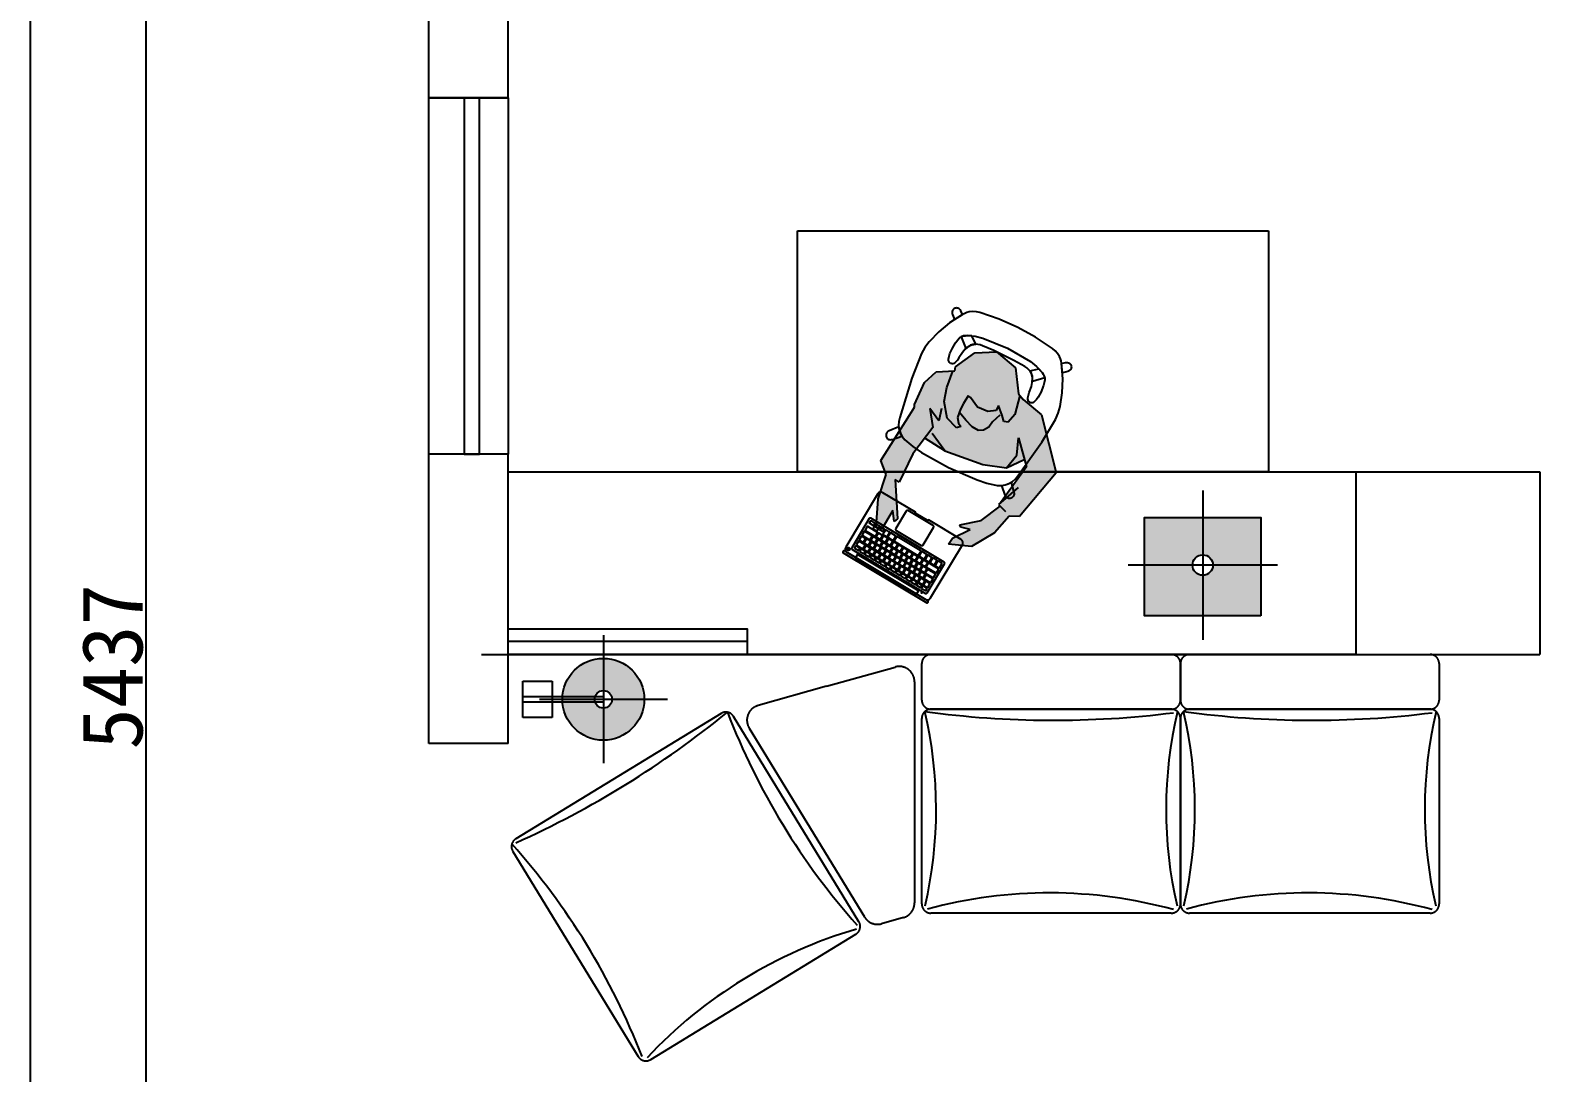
# Model space of a CAD drawing. Header units: inches. Extents: x 1174834 to 1369688, y -175882 to -108740.
# Drawn here: x 1244930 to 1249890, y -140267 to -136841 of the extents above; entities that cross this region are included whole.
import ezdxf

# ---------------------------------------------------------------- set-up
doc = ezdxf.new("R2010")
doc.units = ezdxf.units.IN
doc.header["$LTSCALE"] = 500
doc.header["$MEASUREMENT"] = 0
doc.linetypes.add('ACAD_ISO03W100', pattern=[30, 12, -18])
doc.linetypes.add('DASH', pattern=[0.35, 0.25, -0.1])
for name, color, linetype in [('A-01-原始墙体', 7, 'Continuous'), ('FF-FURN', 51, 'Continuous'), ('特细线', 251, 'Continuous')]:
    doc.layers.add(name, color=color, linetype=linetype)
doc.dimstyles.new('标注-大', dxfattribs={"dimtxt": 120, "dimasz": 60, "dimexe": 30, "dimexo": 30, "dimgap": 20, "dimtad": 1, "dimtxsty": 'Standard', "dimblk": 'ARCHTICK', "dimcen": 2.5, "dimdle": 20, "dimclrd": 8, "dimadec": 0, "dimazin": 0, "dimtfac": 1, "dimtmove": 2, "dimatfit": 3, "dimldrblk": 'OPEN90', "dimfxl": 1, "dimarcsym": 0})

# ---------------------------------------------------------------- blocks, each defined once
blk = doc.blocks.new('A$C4f05676a')
at = {"linetype": 'DASH', "ltscale": 150}
h = blk.add_hatch(color=3, dxfattribs=at)
h.dxf.hatch_style = 1
h.set_gradient(color1=(255, 127, 127), color2=(255, 255, 0), tint=1, name='SPHERICAL')
edge = h.paths.add_edge_path()
edge.add_arc((264, 210.3), 134.6, -90, 270)
edge = h.paths.add_edge_path(flags=17)
edge.add_arc((264, 210.3), 28.8, -90, 270)
at = {"color": 3, "linetype": 'DASH', "ltscale": 150}
for p, q in [((264, 420.7), (264, 210.3)), ((53.7, 210.3), (264, 210.3)), ((264, 210.3), (264, 0)), ((264, 210.3), (474.3, 210.3))]:
    blk.add_line(p, q, dxfattribs=at)
for points in [[(96.3, 270.4), (96.3, 150.2), (0, 150.2), (0, 270.4)], [(264, 219.5), (264, 201.2), (0, 201.2), (0, 219.5)]]:
    blk.add_lwpolyline(points, close=True, dxfattribs=at)
at = {"layer": 'FF-FURN', "color": 131}
for radius in [134.6, 28.8]:
    blk.add_circle((264, 210.3), radius, dxfattribs=at)
blk = doc.blocks.new('_ArchTick')
at = {"color": 0, "linetype": 'ByBlock', "const_width": 0.15}
blk.add_lwpolyline([(-0.5, -0.5), (0.5, 0.5)], dxfattribs=at)
blk = doc.blocks.new('*D452')
at = {"color": 8, "lineweight": -2, "ltscale": 5, "transparency": 16777216}
blk.add_line((1245310.8, -141671.6), (1245310.8, -136194.8), dxfattribs=at)
at = {"color": 0, "lineweight": -2, "ltscale": 5, "transparency": 16777216}
for p, q in [((1245307.8, -136214.8), (1245330.8, -136214.8)), ((1245307.8, -141651.6), (1245330.8, -141651.6))]:
    blk.add_line(p, q, dxfattribs=at)
at = {"layer": 'Defpoints', "color": 0, "ltscale": 5, "transparency": 16777216}
for p in [(1244930, -136214.8), (1245310.8, -136214.8), (1244930, -141651.6)]:
    blk.add_point(p, dxfattribs=at)
at = {"color": 8, "lineweight": -2, "ltscale": 5, "transparency": 16777216, "xscale": 30, "yscale": 30, "zscale": 30}
for p, rotation in [((1245310.8, -136214.8), 90), ((1245310.8, -141651.6), 270)]:
    blk.add_blockref('_ArchTick', p, dxfattribs=dict(at, rotation=rotation))
at = {"color": 0, "ltscale": 5, "transparency": 16777216, "insert": (1245200.8, -138933.2), "char_height": 200, "attachment_point": 5, "rotation": 90}
blk.add_mtext('5437', dxfattribs=at)

msp = doc.modelspace()

# ---------------------------------------------------------------- hatches: boundary and pattern name
at = {"layer": 'FF-FURN'}
h = msp.add_hatch(color=255, dxfattribs=at)
h.dxf.hatch_style = 1
h.paths.add_polyline_path([(1248019.1, -138048.4), (1248042.3, -138079.4), (1248076, -138093.7), (1248103.3, -138090.8), (1248111.7, -138074.7), (1248124, -138106.8), (1248129.1, -138126.6), (1248143.3, -138128.9), (1248164.8, -138104.2), (1248181.7, -138041), (1248177.5, -138036), (1248167.2, -137950.9), (1248105, -137898.4), (1248033.9, -137900.9), (1247969.8, -137947.1), (1247967.5, -137960.9), (1247961.2, -137961.1), (1247942.3, -138015), (1247933.3, -138061.7), (1247942.4, -138116.3), (1247973.8, -138148.1), (1247988.1, -138143.6), (1247980.2, -138132.6), (1247976.5, -138113.5), (1247987.2, -138086.5), (1247997, -138067.7), (1248011.8, -138042.9)])
h = msp.add_hatch(color=254, dxfattribs=at)
h.dxf.hatch_style = 1
h.paths.add_polyline_path([(1248173, -138262.5), (1248196.2, -138251.4), (1248203, -138276.1), (1248118, -138394.2), (1248111.4, -138400.1), (1248116.7, -138405.2), (1248055, -138451.9), (1247984.6, -138466.2), (1247987.7, -138474.4), (1248018.6, -138481.8), (1247960.7, -138510), (1247946.7, -138530.1), (1248023.3, -138537.7), (1248098.3, -138492.9), (1248146.2, -138438.3), (1248180.6, -138438.8), (1248301, -138295.1), (1248252.3, -138105.3), (1248193, -138054.1), (1248181.7, -138041), (1248164.8, -138104.2), (1248143.3, -138128.9), (1248129.1, -138126.6), (1248124, -138106.8), (1248111.7, -138074.7), (1248103.3, -138090.8), (1248076, -138093.7), (1248042.3, -138079.4), (1248019.1, -138048.4), (1248011.8, -138042.9), (1247997, -138067.7), (1247987.2, -138086.5), (1247976.5, -138113.5), (1247980.2, -138132.6), (1247988.1, -138143.6), (1247973.8, -138148.1), (1247942.4, -138116.3), (1247933.3, -138061.7), (1247942.3, -138015), (1247961.2, -137961.1), (1247906.2, -137963.6), (1247868, -137998.4), (1247835.1, -138070.8), (1247835.1, -138079.7), (1247818.6, -138105.6), (1247724.8, -138255.3), (1247742.2, -138300.6), (1247716.6, -138381.5), (1247709.6, -138474.1), (1247726.7, -138481.7), (1247764.4, -138419.9), (1247768.9, -138456), (1247779.6, -138447.1), (1247772.3, -138317.4), (1247785.3, -138326.6), (1247830, -138233.7), (1247869.7, -138181.5), (1247934.9, -138222.9), (1248060.5, -138268.7), (1248137.7, -138279.3)])
h = msp.add_hatch(color=11, dxfattribs=at)
h.dxf.hatch_style = 1
h.set_gradient(color1=(255, 127, 127), color2=(255, 255, 0), tint=1, name='INVCURVED')
edge = h.paths.add_edge_path(flags=16)
edge.add_arc((1248782.4, -138598.7), 33.6, 180, 540)
h.paths.add_polyline_path([(1248973.1, -138765.4), (1248591.7, -138765.4), (1248591.7, -138442.9), (1248973.1, -138442.9)])

# ---------------------------------------------------------------- linework, layer by layer
at = {"color": 3, "linetype": 'DASH', "ltscale": 150}
for p, q in [((1246500, -138292.5), (1249285.3, -138292.5)), ((1249285.3, -138292.5), (1249285.3, -138892.5)), ((1248782.4, -138353.4), (1248782.4, -138598.7)), ((1248782.4, -138598.7), (1248537, -138598.7)), ((1249027.8, -138598.7), (1248782.4, -138598.7)), ((1248782.4, -138598.7), (1248782.4, -138844.1)), ((1249285.3, -138892.5), (1247285.3, -138892.5)), ((1247546.8, -138997.1), (1247772, -138933.8)), ((1247546.8, -138997.1), (1247321.5, -139060.5)), ((1247835.6, -138981.9), (1247835.6, -139709.1)), ((1247292.4, -139134.7), (1247671.4, -139755.2)), ((1247799.1, -139757.2), (1247727.6, -139777.3))]:
    msp.add_line(p, q, dxfattribs=at)
at = {"color": 7, "ltscale": 5, "true_color": 0xffffff}
for p, q in [((1249285.3, -138292.5), (1249890, -138292.5)), ((1249890, -138292.5), (1249890, -138892.5))]:
    msp.add_line(p, q, dxfattribs=at)
at = {"color": 3}
for points in [[(1246406.5, -137063), (1246356.2, -137063), (1246356.2, -138234.8), (1246406.5, -138234.8)], [(1247285.3, -138892.5), (1246500, -138892.5), (1246500, -138807.8), (1247285.3, -138807.8)]]:
    msp.add_lwpolyline(points, close=True, dxfattribs=at)
at = {"color": 147, "linetype": 'ACAD_ISO03W100', "ltscale": 3}
msp.add_lwpolyline([(1247451.4, -137499.8), (1248998.4, -137499.8), (1248998.4, -138292.5), (1247451.4, -138292.5)], close=True, dxfattribs=at)
at = {"color": 3, "linetype": 'DASH', "ltscale": 150}
for points in [[(1247827.1, -137984.3), (1247787.2, -138113.9), (1247787.2, -138113.9), (1247784.1, -138126.6), (1247783.4, -138139.7), (1247785.1, -138152.7), (1247789.2, -138165.1), (1247795.4, -138176.6), (1247803.6, -138186.8), (1247803.6, -138186.8), (1247829.9, -138209.2), (1247858.7, -138228.4), (1247858.7, -138228.4), (1247947.3, -138278.5), (1247947.3, -138278.5), (1248040.9, -138318.4), (1248040.9, -138318.4), (1248073.6, -138329.5), (1248107.5, -138336.8), (1248107.5, -138336.8), (1248120.5, -138337.1), (1248133.5, -138335.1), (1248145.8, -138330.7), (1248157.1, -138324.2), (1248167.1, -138315.7), (1248175.3, -138305.5), (1248175.3, -138305.5), (1248254, -138195), (1248254, -138195), (1248298.9, -138120.7), (1248298.9, -138120.7), (1248308, -138099.9), (1248314.3, -138078.1), (1248314.3, -138078.1), (1248320.9, -138032.6), (1248322.5, -137986.7), (1248322.5, -137986.7), (1248318.5, -137935.8), (1248318.5, -137935.8), (1248317.5, -137928), (1248315.5, -137920.5), (1248312.4, -137913.3), (1248312.4, -137913.3), (1248305.7, -137903.5), (1248297.8, -137894.6), (1248288.8, -137886.9), (1248288.8, -137886.9), (1248233.5, -137849.5), (1248174.7, -137817.8), (1248174.7, -137817.8), (1248113.8, -137790.4), (1248050.5, -137769.2), (1248050.5, -137769.2), (1248038.9, -137766.8), (1248027, -137765.9), (1248015.2, -137766.5), (1248015.2, -137766.5), (1248007.6, -137768.5), (1248000.4, -137771.5), (1247993.6, -137775.4), (1247993.6, -137775.4), (1247950.8, -137803.2), (1247950.8, -137803.2), (1247915.3, -137832.4), (1247883.2, -137865.3), (1247883.2, -137865.3), (1247869.7, -137883.5), (1247858.8, -137903.4), (1247858.8, -137903.4), (1247827.1, -137984.3)], [(1247966.7, -137792), (1247993.1, -137775.8), (1247987.4, -137763.2), (1247987.4, -137763.2), (1247985.7, -137760.4), (1247983.6, -137758), (1247981, -137756.1), (1247978.2, -137754.7), (1247978.2, -137754.7), (1247975.8, -137754), (1247973.4, -137753.8), (1247970.9, -137754), (1247968.6, -137754.5), (1247968.6, -137754.5), (1247966.4, -137755.5), (1247964.4, -137756.9), (1247962.6, -137758.5), (1247961.2, -137760.4), (1247960.1, -137762.6), (1247959.4, -137764.9), (1247959.4, -137764.9), (1247958.9, -137767.5), (1247958.9, -137770.1), (1247959.3, -137772.7), (1247960.1, -137775.3), (1247966.7, -137792)], [(1248162, -137926.2), (1248096.4, -137893.9), (1248096.4, -137893.9), (1248058.7, -137877.9), (1248058.7, -137877.9), (1248051.2, -137875.1), (1248043.4, -137873.4), (1248043.4, -137873.4), (1248035.3, -137872.9), (1248027.3, -137874), (1248019.7, -137876.6), (1248012.7, -137880.5), (1248012.7, -137880.5), (1248002.2, -137889.6), (1247993.1, -137900.2), (1247993.1, -137900.2), (1247981.6, -137918), (1247981.6, -137918), (1247976.7, -137925.5), (1247970.7, -137932.3), (1247970.7, -137932.3), (1247967.8, -137934.5), (1247964.6, -137936.1), (1247961.1, -137937), (1247961.1, -137937), (1247958.8, -137937.1), (1247956.4, -137936.8), (1247954.2, -137936.1), (1247952.2, -137934.9), (1247952.2, -137934.9), (1247950.5, -137933.1), (1247949.2, -137931.1), (1247948.3, -137928.9), (1247947.7, -137926.5), (1247947.5, -137924.1), (1247947.7, -137921.7), (1247947.7, -137921.7), (1247949.2, -137912.3), (1247951.9, -137903.3), (1247951.9, -137903.3), (1247960.4, -137885.5), (1247970.7, -137868.7), (1247970.7, -137868.7), (1247971.7, -137867.2), (1247971.7, -137867.2), (1247977.3, -137859.3), (1247983.8, -137852.2), (1247983.8, -137852.2), (1247986, -137850.2), (1247988.5, -137848.7), (1247991.2, -137847.6), (1247991.2, -137847.6), (1247996.8, -137845.8), (1248002.6, -137844.9), (1248008.4, -137844.7), (1248008.4, -137844.7), (1248034.7, -137846.7), (1248060.2, -137853), (1248060.2, -137853), (1248141.1, -137885.9), (1248141.1, -137885.9), (1248141.1, -137885.9), (1248216.4, -137930.1), (1248216.4, -137930.1), (1248216.4, -137930.1), (1248236.9, -137946.6), (1248254.5, -137966.2), (1248254.5, -137966.2), (1248257.9, -137970.9), (1248260.7, -137976.1), (1248262.6, -137981.6), (1248262.6, -137981.6), (1248263.4, -137984.4), (1248263.7, -137987.3), (1248263.5, -137990.3), (1248263.5, -137990.3), (1248261.8, -137999.8), (1248259, -138009), (1248259, -138009), (1248258.4, -138010.7), (1248258.4, -138010.7), (1248251.3, -138029.1), (1248242.3, -138046.6), (1248242.3, -138046.6), (1248236.9, -138054.3), (1248230.3, -138061.2), (1248230.3, -138061.2), (1248228.5, -138062.8), (1248226.5, -138064.1), (1248224.3, -138065.1), (1248221.9, -138065.7), (1248219.5, -138065.9), (1248217.1, -138065.7), (1248217.1, -138065.7), (1248214.9, -138064.8), (1248213, -138063.4), (1248211.3, -138061.8), (1248210, -138059.8), (1248210, -138059.8), (1248208.6, -138056.5), (1248207.9, -138053), (1248207.8, -138049.4), (1248207.8, -138049.4), (1248209.6, -138040.6), (1248212.7, -138032), (1248212.7, -138032), (1248219.8, -138012.1), (1248219.8, -138012.1), (1248222.6, -137998.5), (1248223.5, -137984.6), (1248223.5, -137984.6), (1248222.4, -137976.6), (1248219.8, -137969), (1248215.7, -137962), (1248210.5, -137955.9), (1248210.5, -137955.9), (1248204.3, -137950.8), (1248197.6, -137946.5), (1248197.6, -137946.5), (1248162, -137926.2)], [(1248036.8, -137872.9), (1248024.4, -137845.4), (1248024.4, -137845.4), (1248008.4, -137844.7), (1248008.4, -137844.7), (1248002.6, -137844.9), (1247996.8, -137845.8), (1247991.2, -137847.6), (1247990.9, -137847.7), (1247990.9, -137847.7), (1247989.3, -137848.3), (1247988.9, -137848.4), (1248004.4, -137887.5), (1248004.4, -137887.5), (1248012.7, -137880.5), (1248012.7, -137880.5), (1248018.2, -137877.3), (1248024.1, -137874.9), (1248030.4, -137873.4), (1248036.8, -137872.9)], [(1248321.7, -137967.3), (1248318.6, -137936.5), (1248332, -137933.3), (1248332, -137933.3), (1248335.2, -137932.9), (1248338.4, -137933.2), (1248341.5, -137934), (1248344.4, -137935.5), (1248344.4, -137935.5), (1248346.3, -137936.9), (1248348, -137938.7), (1248349.3, -137940.7), (1248350.3, -137943), (1248350.3, -137943), (1248350.8, -137945.3), (1248351, -137947.7), (1248350.7, -137950.1), (1248350.1, -137952.4), (1248349.1, -137954.6), (1248347.7, -137956.6), (1248347.7, -137956.6), (1248345.9, -137958.5), (1248343.8, -137960.1), (1248341.5, -137961.4), (1248339, -137962.3), (1248321.7, -137967.3)], [(1248214.9, -137960.8), (1248244.2, -137953.9), (1248244.2, -137953.9), (1248254.5, -137966.2), (1248254.5, -137966.2), (1248257.9, -137970.9), (1248260.7, -137976.1), (1248262.6, -137981.6), (1248262.8, -137981.9), (1248262.8, -137981.9), (1248263.3, -137983.6), (1248263.4, -137983.9), (1248223, -137995.4), (1248223, -137995.4), (1248223.5, -137984.6), (1248223.5, -137984.6), (1248222.7, -137978.2), (1248221, -137972), (1248218.4, -137966.2), (1248214.9, -137960.8)], [(1247794.3, -138174.9), (1247789.3, -138165.4), (1247785.7, -138155.2), (1247783.8, -138144.6), (1247751.8, -138157.8), (1247751.8, -138157.8), (1247749.2, -138159.1), (1247746.9, -138160.8), (1247745, -138162.9), (1247743.5, -138165.4), (1247742.4, -138168), (1247741.9, -138170.8), (1247741.9, -138173.7), (1247741.9, -138173.7), (1247742.4, -138176.4), (1247743.5, -138178.9), (1247745, -138181.2), (1247746.9, -138183.2), (1247749.1, -138184.8), (1247751.6, -138185.9), (1247751.6, -138185.9), (1247754.3, -138186.6), (1247757.2, -138186.9), (1247760, -138186.6), (1247762.8, -138185.9), (1247794.3, -138174.9)]]:
    msp.add_lwpolyline(points, dxfattribs=at)
for points in [[(1248709.3, -138922.5), (1248709.3, -139042.5, -0.414214), (1248679.3, -139072.5), (1247889.3, -139072.5, -0.414214), (1247859.3, -139042.5), (1247859.3, -138922.5, -0.414214), (1247889.3, -138892.5), (1248679.3, -138892.5, -0.414214)], [(1249559.3, -138922.5), (1249559.3, -139042.5, -0.414214), (1249529.3, -139072.5), (1248739.3, -139072.5, -0.414214), (1248709.3, -139042.5), (1248709.3, -138922.5, -0.414214), (1248739.3, -138892.5), (1249529.3, -138892.5, -0.414214)], [(1248709.3, -139102.5), (1248709.3, -139712.5, -0.414214), (1248679.3, -139742.5), (1247889.3, -139742.5, -0.414214), (1247859.3, -139712.5), (1247859.3, -139102.5, -0.414214), (1247889.3, -139072.5), (1248679.3, -139072.5, -0.414214)], [(1249559.3, -139102.5), (1249559.3, -139712.5, -0.414214), (1249529.3, -139742.5), (1248739.3, -139742.5, -0.414214), (1248709.3, -139712.5), (1248709.3, -139102.5, -0.414214), (1248739.3, -139072.5), (1249529.3, -139072.5, -0.414214)], [(1246515.7, -139539.5), (1246927.5, -140213.6, 0.414214), (1246968.8, -140223.6), (1247642.9, -139811.8, 0.414214), (1247652.9, -139770.6), (1247241.1, -139096.4, 0.414214), (1247199.9, -139086.4), (1246525.7, -139498.2, 0.414214)]]:
    msp.add_lwpolyline(points, format="xyb", close=True, dxfattribs=at)
for centre, start, end in [((1247785.6, -138981.9), 0, 105.7086), ((1247335, -139108.6), 105.7086, 211.4173), ((1247785.6, -139709.1), 285.7086, 0), ((1247714.1, -139729.2), 211.4173, 285.7086)]:
    msp.add_arc(centre, 50, start, end, dxfattribs=at)
at = {"layer": 'A-01-原始墙体', "color": 4}
for p, q in [((1246240, -137063), (1246240, -135654.8)), ((1246500, -137063), (1246500, -135654.8)), ((1246500, -137063), (1246240, -137063)), ((1246500, -138234.8), (1246240, -138234.8)), ((1246240, -139184.8), (1246240, -138234.8)), ((1246500, -139184.8), (1246500, -138234.8)), ((1246500, -139184.8), (1246240, -139184.8))]:
    msp.add_line(p, q, dxfattribs=at)
at = {"layer": 'FF-FURN', "color": 8}
for p, q in [((1247969.8, -137947.1), (1248033.9, -137900.9)), ((1248033.9, -137900.9), (1248105, -137898.4)), ((1248105, -137898.4), (1248167.2, -137950.9)), ((1247868, -137998.4), (1247906.2, -137963.6)), ((1247906.2, -137963.6), (1247967.5, -137960.9)), ((1247942.3, -138015), (1247961.2, -137961.1)), ((1247967.5, -137960.9), (1247969.8, -137947.1)), ((1248167.2, -137950.9), (1248177.5, -138036)), ((1247835.1, -138070.8), (1247868, -137998.4)), ((1247933.3, -138061.7), (1247942.3, -138015)), ((1248177.5, -138036), (1248193, -138054.1)), ((1247818.6, -138105.6), (1247835.1, -138079.7)), ((1247835.1, -138079.7), (1247835.1, -138070.8)), ((1247915.9, -138125), (1247886.1, -138084.4)), ((1247886.1, -138084.4), (1247895.9, -138146.9)), ((1247923.8, -138084.1), (1247915.9, -138125)), ((1247942.4, -138116.3), (1247933.3, -138061.7)), ((1247997, -138067.7), (1247987.2, -138086.5)), ((1248011.8, -138042.9), (1247997, -138067.7)), ((1248019.1, -138048.4), (1248011.8, -138042.9)), ((1248042.3, -138079.4), (1248019.1, -138048.4)), ((1248076, -138093.7), (1248042.3, -138079.4)), ((1248111.7, -138074.7), (1248103.3, -138090.8)), ((1248124, -138106.8), (1248111.7, -138074.7)), ((1248181.7, -138041), (1248164.8, -138104.2)), ((1248193, -138054.1), (1248252.3, -138105.3)), ((1247724.8, -138255.3), (1247818.6, -138105.6)), ((1247973.8, -138148.1), (1247942.4, -138116.3)), ((1247987.2, -138086.5), (1247976.5, -138113.5)), ((1247976.5, -138113.5), (1247980.2, -138132.6)), ((1247980.2, -138132.6), (1247988.1, -138143.6)), ((1248004.1, -138122.9), (1247983, -138097)), ((1248025.5, -138144.3), (1248004.1, -138122.9)), ((1248103.3, -138090.8), (1248076, -138093.7)), ((1248092.3, -138128), (1248079.8, -138145.4)), ((1248115.9, -138106), (1248092.3, -138128)), ((1248129.1, -138126.6), (1248124, -138106.8)), ((1248143.3, -138128.9), (1248129.1, -138126.6)), ((1248164.8, -138104.2), (1248143.3, -138128.9)), ((1248252.3, -138105.3), (1248301, -138295.1)), ((1247895.9, -138146.9), (1247830, -138233.7)), ((1247934.9, -138222.9), (1247869.7, -138181.5)), ((1247934.9, -138222.9), (1247893.5, -138166.8)), ((1247988.1, -138143.6), (1247973.8, -138148.1)), ((1248046.3, -138157), (1248025.5, -138144.3)), ((1248062.6, -138155.3), (1248046.3, -138157)), ((1248079.8, -138145.4), (1248062.6, -138155.3)), ((1248171.7, -138237.3), (1248176.7, -138180.2)), ((1248176.7, -138180.2), (1248203, -138276.1)), ((1247830, -138233.7), (1247785.3, -138326.6)), ((1247934.9, -138222.9), (1248060.5, -138268.7)), ((1247742.2, -138300.6), (1247724.8, -138255.3)), ((1248060.5, -138268.7), (1248137.7, -138279.3)), ((1248203, -138276.1), (1248118, -138394.2)), ((1248137.7, -138279.3), (1248171.7, -138237.3)), ((1248137.7, -138279.3), (1248196.2, -138251.4)), ((1247716.6, -138381.5), (1247742.2, -138300.6)), ((1247785.3, -138326.6), (1247772.3, -138317.4)), ((1247772.3, -138317.4), (1247779.6, -138447.1)), ((1248301, -138295.1), (1248180.6, -138438.8)), ((1247709.6, -138474.1), (1247716.6, -138381.5)), ((1248175.6, -138344), (1248111.4, -138400.1)), ((1247764.4, -138419.9), (1247726.7, -138481.7)), ((1247768.9, -138456), (1247764.4, -138419.9)), ((1248055, -138451.9), (1248116.7, -138405.2)), ((1248111.4, -138400.1), (1248134.6, -138422.2)), ((1247717.2, -138479.1), (1247703.4, -138470.8)), ((1247726.7, -138481.7), (1247709.6, -138474.1)), ((1247779.6, -138447.1), (1247768.9, -138456)), ((1247960.7, -138510), (1248018.6, -138481.8)), ((1247984.6, -138466.2), (1248055, -138451.9)), ((1247987.7, -138474.4), (1247984.6, -138466.2)), ((1248018.6, -138481.8), (1247987.7, -138474.4)), ((1248146.2, -138438.3), (1248098.3, -138492.9)), ((1248180.6, -138438.8), (1248146.2, -138438.3)), ((1247946.7, -138530.1), (1247960.7, -138510)), ((1248023.3, -138537.7), (1247946.7, -138530.1)), ((1248098.3, -138492.9), (1248023.3, -138537.7))]:
    msp.add_line(p, q, dxfattribs=at)
at = {"layer": 'FF-FURN', "color": 250}
msp.add_line((1246412.8, -138892.5), (1249890, -138892.5), dxfattribs=at)
at = {"layer": 'FF-FURN'}
msp.add_lwpolyline([(1248122.6, -138337), (1248133.2, -138335.2), (1248143.4, -138331.8), (1248153, -138326.9), (1248162, -138360.4), (1248162, -138360.4), (1248162.5, -138363.2), (1248162.5, -138366), (1248162, -138368.8), (1248161, -138371.5), (1248159.6, -138373.9), (1248157.7, -138376.1), (1248155.4, -138377.8), (1248155.4, -138377.8), (1248152.9, -138379), (1248150.3, -138379.8), (1248147.6, -138380), (1248144.8, -138379.7), (1248142.2, -138378.9), (1248139.8, -138377.6), (1248139.8, -138377.6), (1248137.6, -138375.8), (1248135.6, -138373.7), (1248134.1, -138371.3), (1248133, -138368.7), (1248122.6, -138337)], dxfattribs=at)
at = {"layer": 'FF-FURN', "color": 8}
for points in [[(1247881.4, -138450.2), (1247881.1, -138450.7, -0.414214), (1247877.5, -138451.6), (1247839.5, -138428.9, -0.414214), (1247838.6, -138425.3), (1247838.9, -138424.8), (1247732, -138360.8, 0.414214), (1247714, -138365.4), (1247609.6, -138539.6, 0.414214), (1247614.2, -138557.7), (1247870.5, -138711.2, 0.414214), (1247888.6, -138706.6), (1247992.9, -138532.4, 0.414214), (1247988.4, -138514.3)], [(1247775.4, -138485.2), (1247857.4, -138534.3, 0.414214), (1247863.9, -138532.7), (1247898.3, -138475.3, 0.414214), (1247896.6, -138468.8), (1247814.7, -138419.7, 0.414214), (1247808.2, -138421.3), (1247773.8, -138478.7, 0.414214)], [(1247630.6, -138547.5), (1247871.6, -138691.8, 0.414214), (1247877, -138690.4), (1247934.4, -138594.5, 0.414214), (1247933.1, -138589.1), (1247692.1, -138444.8, 0.414214), (1247686.7, -138446.2), (1247629.2, -138542.1, 0.414214)], [(1247673.7, -138485.5), (1247705.8, -138504.8, 0.414214), (1247707.6, -138504.3), (1247714.4, -138493, 0.414214), (1247713.9, -138491.2), (1247681.8, -138472, 0.414214), (1247679.9, -138472.4), (1247673.2, -138483.7, 0.414214)], [(1247699.7, -138468.5), (1247688, -138461.5, -0.414214), (1247687.5, -138459.7), (1247690.8, -138454.2, -0.414214), (1247692.7, -138453.8), (1247704.3, -138460.7, -0.414214), (1247704.8, -138462.6), (1247701.5, -138468.1, -0.414214)], [(1247699.8, -138479.3), (1247711.4, -138486.2, 0.414214), (1247713.2, -138485.8), (1247721.2, -138472.4, 0.414214), (1247720.7, -138470.6), (1247709.2, -138463.7, 0.414214), (1247707.4, -138464.1), (1247699.4, -138477.5, 0.414214)], [(1247720.9, -138481.3), (1247732.2, -138488, 0.414214), (1247734, -138487.6), (1247737.3, -138482, 0.414214), (1247736.9, -138480.2), (1247725.6, -138473.5, 0.414214), (1247723.8, -138473.9), (1247720.5, -138479.5, 0.414214)], [(1247743.8, -138505.7), (1247732.4, -138498.8, -0.414214), (1247731.9, -138497), (1247739.9, -138483.6, -0.414214), (1247741.7, -138483.2), (1247753.2, -138490, -0.414214), (1247753.7, -138491.8), (1247745.7, -138505.2, -0.414214)], [(1247645, -138533.3), (1247665, -138545.3, 0.414214), (1247666.8, -138544.8), (1247673.5, -138533.7, 0.414214), (1247673, -138531.9), (1247653, -138519.9, 0.414214), (1247651.2, -138520.4), (1247644.6, -138531.5, 0.414214)], [(1247654.7, -138517.2), (1247666.5, -138524.3, 0.414214), (1247668.3, -138523.9), (1247674.9, -138512.8, 0.414214), (1247674.5, -138511), (1247662.6, -138503.9, 0.414214), (1247660.8, -138504.4), (1247654.2, -138515.4, 0.414214)], [(1247664.3, -138501.2), (1247688.2, -138515.5, 0.414214), (1247690, -138515.1), (1247696.5, -138504.2, 0.414214), (1247696.1, -138502.4), (1247672.1, -138488, 0.414214), (1247670.3, -138488.5), (1247663.8, -138499.4, 0.414214)], [(1247670.8, -138526.8), (1247682.6, -138533.9, 0.414214), (1247684.4, -138533.5), (1247691, -138522.5, 0.414214), (1247690.6, -138520.7), (1247678.7, -138513.6, 0.414214), (1247676.9, -138514), (1247670.3, -138525, 0.414214)], [(1247687.4, -138536.8), (1247699.2, -138543.9, 0.414214), (1247701, -138543.4), (1247707.6, -138532.4, 0.414214), (1247707.2, -138530.6), (1247695.3, -138523.5, 0.414214), (1247693.5, -138524), (1247686.9, -138535, 0.414214)], [(1247693, -138518.4), (1247704.5, -138525.3, 0.414214), (1247706.3, -138524.9), (1247712.9, -138514, 0.414214), (1247712.4, -138512.2), (1247700.8, -138505.2, 0.414214), (1247699, -138505.7), (1247692.5, -138516.6, 0.414214)], [(1247709.3, -138528.1), (1247720.8, -138535.1, 0.414214), (1247722.6, -138534.6), (1247729.1, -138523.7, 0.414214), (1247728.7, -138521.9), (1247717.1, -138515, 0.414214), (1247715.3, -138515.4), (1247708.8, -138526.3, 0.414214)], [(1247710.5, -138507.5), (1247722.2, -138514.6, 0.414214), (1247724, -138514.1), (1247730.8, -138502.9, 0.414214), (1247730.3, -138501.1), (1247718.6, -138494, 0.414214), (1247716.8, -138494.5), (1247710, -138505.7, 0.414214)], [(1247725.8, -138538.1), (1247737.4, -138545, 0.414214), (1247739.2, -138544.5), (1247745.7, -138533.6, 0.414214), (1247745.3, -138531.8), (1247733.7, -138524.9, 0.414214), (1247731.9, -138525.4), (1247725.4, -138536.3, 0.414214)], [(1247726.6, -138517.2), (1247738.3, -138524.2, 0.414214), (1247740.2, -138523.8), (1247746.9, -138512.5, 0.414214), (1247746.4, -138510.7), (1247734.7, -138503.7, 0.414214), (1247732.9, -138504.1), (1247726.1, -138515.4, 0.414214)], [(1247743.1, -138527.1), (1247754.9, -138534.2, 0.414214), (1247756.7, -138533.7), (1247763.5, -138522.4, 0.414214), (1247763, -138520.6), (1247751.2, -138513.6, 0.414214), (1247749.4, -138514), (1247742.7, -138525.3, 0.414214)], [(1247748.7, -138508.5), (1247764.2, -138517.8, 0.414214), (1247766, -138517.4), (1247774, -138504, 0.414214), (1247773.5, -138502.2), (1247758, -138492.9, 0.414214), (1247756.2, -138493.4), (1247748.2, -138506.7, 0.414214)], [(1247759.4, -138536.9), (1247771.2, -138543.9, 0.414214), (1247773, -138543.4), (1247779.7, -138532.2, 0.414214), (1247779.3, -138530.4), (1247767.5, -138523.3, 0.414214), (1247765.7, -138523.8), (1247759, -138535.1, 0.414214)], [(1247769, -138520.7), (1247846.1, -138566.9, 0.414214), (1247847.9, -138566.4), (1247855.9, -138553.1, 0.414214), (1247855.5, -138551.2), (1247778.4, -138505.1, 0.414214), (1247776.6, -138505.5), (1247768.6, -138518.9, 0.414214)], [(1247601.3, -138558.7), (1247875.7, -138723, 0.414214), (1247879.4, -138722), (1247880.5, -138720.2, 0.414214), (1247879.6, -138716.6), (1247605.1, -138552.3, 0.414214), (1247601.5, -138553.2), (1247600.4, -138555, 0.414214)], [(1247617.8, -138547.4, 0.075623), (1247618.2, -138547.6), (1247619.1, -138546.2), (1247618.7, -138545.9)], [(1247638.9, -138543.6), (1247651.1, -138550.9, 0.414214), (1247652.9, -138550.4), (1247656.3, -138544.7, 0.414214), (1247655.9, -138542.9), (1247643.7, -138535.6, 0.414214), (1247641.9, -138536), (1247638.4, -138541.7, 0.414214)], [(1247656.1, -138553.9), (1247668.3, -138561.2, 0.414214), (1247670.2, -138560.7), (1247673.6, -138555, 0.414214), (1247673.1, -138553.2), (1247660.9, -138545.9, 0.414214), (1247659.1, -138546.3), (1247655.7, -138552.1, 0.414214)], [(1247669.5, -138548), (1247681.3, -138555, 0.414214), (1247683.1, -138554.5), (1247689.7, -138543.4, 0.414214), (1247689.3, -138541.6), (1247677.5, -138534.6, 0.414214), (1247675.7, -138535.1), (1247669.1, -138546.2, 0.414214)], [(1247672.8, -138563.8), (1247685, -138571.1, 0.414214), (1247686.8, -138570.7), (1247690.2, -138564.9, 0.414214), (1247689.8, -138563.1), (1247677.6, -138555.8, 0.414214), (1247675.7, -138556.3), (1247672.3, -138562, 0.414214)], [(1247686.1, -138557.9), (1247697.8, -138564.9, 0.414214), (1247699.6, -138564.5), (1247706.3, -138553.3, 0.414214), (1247705.8, -138551.5), (1247694.1, -138544.5, 0.414214), (1247692.3, -138545), (1247685.6, -138556.1, 0.414214)], [(1247689.9, -138574.1), (1247702.1, -138581.4, 0.414214), (1247703.9, -138581), (1247707.4, -138575.2, 0.414214), (1247706.9, -138573.4), (1247694.7, -138566.1, 0.414214), (1247692.9, -138566.6), (1247689.5, -138572.3, 0.414214)], [(1247702.3, -138567.6), (1247714.1, -138574.6, 0.414214), (1247715.9, -138574.2), (1247722.5, -138563.1, 0.414214), (1247722.1, -138561.3), (1247710.4, -138554.3, 0.414214), (1247708.5, -138554.7), (1247701.9, -138565.8, 0.414214)], [(1247703.8, -138546.6), (1247715.6, -138553.7, 0.414214), (1247717.4, -138553.2), (1247724, -138542.2, 0.414214), (1247723.6, -138540.4), (1247711.7, -138533.3, 0.414214), (1247709.9, -138533.8), (1247703.3, -138544.8, 0.414214)], [(1247706.7, -138584.2), (1247718.9, -138591.5, 0.414214), (1247720.8, -138591), (1247724.2, -138585.3, 0.414214), (1247723.7, -138583.5), (1247711.5, -138576.2, 0.414214), (1247709.7, -138576.6), (1247706.3, -138582.4, 0.414214)], [(1247718.6, -138577.4), (1247730.3, -138584.4, 0.414214), (1247732.1, -138583.9), (1247738.8, -138572.8, 0.414214), (1247738.3, -138571), (1247726.6, -138564, 0.414214), (1247724.8, -138564.5), (1247718.2, -138575.6, 0.414214)], [(1247720, -138556.3), (1247731.9, -138563.4, 0.414214), (1247733.7, -138563), (1247740.3, -138552, 0.414214), (1247739.8, -138550.2), (1247728, -138543.1, 0.414214), (1247726.1, -138543.5), (1247719.6, -138554.5, 0.414214)], [(1247735.1, -138587.2), (1247746.8, -138594.2, 0.414214), (1247748.6, -138593.8), (1247755.2, -138582.7, 0.414214), (1247754.8, -138580.9), (1247743.1, -138573.8, 0.414214), (1247741.3, -138574.3), (1247734.6, -138585.4, 0.414214)], [(1247736.5, -138566.2), (1247748.4, -138573.3, 0.414214), (1247750.2, -138572.8), (1247756.8, -138561.8, 0.414214), (1247756.3, -138560), (1247744.4, -138552.9, 0.414214), (1247742.6, -138553.4), (1247736, -138564.4, 0.414214)], [(1247741.9, -138547.7), (1247753.4, -138554.6, 0.414214), (1247755.2, -138554.1), (1247761.8, -138543.2, 0.414214), (1247761.3, -138541.4), (1247749.8, -138534.5, 0.414214), (1247748, -138535), (1247741.4, -138545.9, 0.414214)], [(1247752.7, -138575.9), (1247764.5, -138583, 0.414214), (1247766.3, -138582.5), (1247772.9, -138571.5, 0.414214), (1247772.5, -138569.7), (1247760.6, -138562.6, 0.414214), (1247758.8, -138563.1), (1247752.2, -138574.1, 0.414214)], [(1247758.4, -138557.6), (1247769.9, -138564.5, 0.414214), (1247771.7, -138564), (1247778.3, -138553.1, 0.414214), (1247777.8, -138551.3), (1247766.3, -138544.4, 0.414214), (1247764.4, -138544.8), (1247757.9, -138555.7, 0.414214)], [(1247769.1, -138585.7), (1247780.9, -138592.8, 0.414214), (1247782.7, -138592.3), (1247789.3, -138581.3, 0.414214), (1247788.9, -138579.5), (1247777, -138572.4, 0.414214), (1247775.2, -138572.9), (1247768.6, -138583.9, 0.414214)], [(1247774.5, -138567.2), (1247786.1, -138574.1, 0.414214), (1247787.9, -138573.7), (1247794.4, -138562.8, 0.414214), (1247794, -138561), (1247782.4, -138554.1, 0.414214), (1247780.6, -138554.5), (1247774.1, -138565.4, 0.414214)], [(1247775.8, -138546.6), (1247787.5, -138553.7, 0.414214), (1247789.3, -138553.2), (1247796.1, -138542, 0.414214), (1247795.6, -138540.2), (1247783.9, -138533.1, 0.414214), (1247782.1, -138533.6), (1247775.3, -138544.8, 0.414214)], [(1247785.3, -138595.4), (1247797.2, -138602.5, 0.414214), (1247799, -138602.1), (1247805.6, -138591.1, 0.414214), (1247805.1, -138589.3), (1247793.3, -138582.2, 0.414214), (1247791.5, -138582.6), (1247784.9, -138593.6, 0.414214)], [(1247791, -138577.1), (1247802.6, -138584, 0.414214), (1247804.4, -138583.6), (1247810.9, -138572.7, 0.414214), (1247810.5, -138570.8), (1247798.9, -138563.9, 0.414214), (1247797.1, -138564.4), (1247790.6, -138575.3, 0.414214)], [(1247792.1, -138556.4), (1247803.9, -138563.5, 0.414214), (1247805.7, -138563), (1247812.4, -138551.8, 0.414214), (1247812, -138549.9), (1247800.2, -138542.9, 0.414214), (1247798.4, -138543.4), (1247791.7, -138554.6, 0.414214)], [(1247807.4, -138586.9), (1247818.9, -138593.8, 0.414214), (1247820.7, -138593.4), (1247827.3, -138582.4, 0.414214), (1247826.8, -138580.6), (1247815.3, -138573.7, 0.414214), (1247813.4, -138574.2), (1247806.9, -138585.1, 0.414214)], [(1247808.3, -138566.1), (1247820.1, -138573.2, 0.414214), (1247821.9, -138572.7), (1247828.6, -138561.4, 0.414214), (1247828.2, -138559.6), (1247816.4, -138552.6, 0.414214), (1247814.6, -138553), (1247807.8, -138564.3, 0.414214)], [(1247824.9, -138576), (1247836.6, -138583.1, 0.414214), (1247838.4, -138582.6), (1247845.2, -138571.3, 0.414214), (1247844.7, -138569.5), (1247833, -138562.5, 0.414214), (1247831.2, -138563), (1247824.4, -138574.2, 0.414214)], [(1247841.1, -138585.8), (1247852.9, -138592.8, 0.414214), (1247854.7, -138592.3), (1247861.4, -138581.1, 0.414214), (1247861, -138579.3), (1247849.2, -138572.2, 0.414214), (1247847.4, -138572.7), (1247840.6, -138583.9, 0.414214)], [(1247850.9, -138569.7), (1247866.6, -138579.1, 0.414214), (1247868.4, -138578.7), (1247876.4, -138565.3, 0.414214), (1247876, -138563.5), (1247860.2, -138554.1, 0.414214), (1247858.4, -138554.5), (1247850.4, -138567.9, 0.414214)], [(1247857.5, -138595.5), (1247869.2, -138602.6, 0.414214), (1247871, -138602.1), (1247877.8, -138590.9, 0.414214), (1247877.3, -138589.1), (1247865.6, -138582, 0.414214), (1247863.7, -138582.5), (1247857, -138593.7, 0.414214)], [(1247871.1, -138581.8), (1247882.9, -138588.9, 0.414214), (1247884.7, -138588.4), (1247892.7, -138575.1, 0.414214), (1247892.2, -138573.3), (1247880.5, -138566.2, 0.414214), (1247878.7, -138566.7), (1247870.7, -138580, 0.414214)], [(1247887.3, -138591.5), (1247899, -138598.6, 0.414214), (1247900.9, -138598.1), (1247908.9, -138584.7, 0.414214), (1247908.4, -138582.9), (1247896.6, -138575.9, 0.414214), (1247894.8, -138576.3), (1247886.8, -138589.7, 0.414214)], [(1247723.7, -138594.3), (1247735.9, -138601.6, 0.414214), (1247737.7, -138601.1), (1247741.1, -138595.4, 0.414214), (1247740.6, -138593.6), (1247728.4, -138586.3, 0.414214), (1247726.6, -138586.8), (1247723.2, -138592.5, 0.414214)], [(1247740.5, -138604.4), (1247752.7, -138611.7, 0.414214), (1247754.5, -138611.2), (1247757.9, -138605.5, 0.414214), (1247757.5, -138603.7), (1247745.3, -138596.4, 0.414214), (1247743.5, -138596.8), (1247740, -138602.6, 0.414214)], [(1247751.3, -138597), (1247763, -138604, 0.414214), (1247764.9, -138603.5), (1247771.5, -138592.4, 0.414214), (1247771.1, -138590.6), (1247759.3, -138583.6, 0.414214), (1247757.5, -138584), (1247750.9, -138595.2, 0.414214)], [(1247757.4, -138614.5), (1247769.6, -138621.8, 0.414214), (1247771.4, -138621.3), (1247774.8, -138615.6, 0.414214), (1247774.4, -138613.8), (1247762.2, -138606.5, 0.414214), (1247760.4, -138606.9), (1247756.9, -138612.7, 0.414214)], [(1247767.4, -138606.6), (1247779.1, -138613.6, 0.414214), (1247781, -138613.2), (1247787.6, -138602, 0.414214), (1247787.2, -138600.2), (1247775.4, -138593.2, 0.414214), (1247773.6, -138593.7), (1247767, -138604.8, 0.414214)], [(1247774.3, -138624.6), (1247786.5, -138631.9, 0.414214), (1247788.3, -138631.4), (1247791.7, -138625.7, 0.414214), (1247791.2, -138623.9), (1247779, -138616.6, 0.414214), (1247777.2, -138617.1), (1247773.8, -138622.8, 0.414214)], [(1247784, -138616.5), (1247795.8, -138623.6, 0.414214), (1247797.6, -138623.1), (1247804.2, -138612, 0.414214), (1247803.8, -138610.2), (1247792.1, -138603.2, 0.414214), (1247790.2, -138603.6), (1247783.6, -138614.7, 0.414214)], [(1247791.3, -138634.8), (1247803.6, -138642.1, 0.414214), (1247805.4, -138641.7), (1247808.8, -138635.9, 0.414214), (1247808.3, -138634.1), (1247796.1, -138626.8, 0.414214), (1247794.3, -138627.3), (1247790.9, -138633, 0.414214)], [(1247800.2, -138626.2), (1247812, -138633.2, 0.414214), (1247813.8, -138632.8), (1247820.4, -138621.7, 0.414214), (1247820, -138619.9), (1247808.2, -138612.9, 0.414214), (1247806.4, -138613.3), (1247799.8, -138624.4, 0.414214)], [(1247801.4, -138605), (1247813.3, -138612.1, 0.414214), (1247815.1, -138611.7), (1247821.7, -138600.7, 0.414214), (1247821.2, -138598.9), (1247809.3, -138591.8, 0.414214), (1247807.5, -138592.2), (1247800.9, -138603.2, 0.414214)], [(1247816.6, -138636), (1247828.3, -138643, 0.414214), (1247830.1, -138642.6), (1247836.8, -138631.5, 0.414214), (1247836.3, -138629.7), (1247824.6, -138622.6, 0.414214), (1247822.8, -138623.1), (1247816.1, -138634.2, 0.414214)], [(1247817.9, -138614.9), (1247829.8, -138622, 0.414214), (1247831.6, -138621.6), (1247838.2, -138610.6, 0.414214), (1247837.7, -138608.8), (1247825.8, -138601.7, 0.414214), (1247824, -138602.1), (1247817.4, -138613.1, 0.414214)], [(1247823.6, -138596.6), (1247835.2, -138603.5, 0.414214), (1247837, -138603.1), (1247843.5, -138592.2, 0.414214), (1247843.1, -138590.4), (1247831.5, -138583.5, 0.414214), (1247829.7, -138583.9), (1247823.2, -138594.8, 0.414214)], [(1247834.2, -138624.7), (1247846.1, -138631.8, 0.414214), (1247847.9, -138631.4), (1247854.5, -138620.4, 0.414214), (1247854, -138618.5), (1247842.2, -138611.4, 0.414214), (1247840.4, -138611.9), (1247833.8, -138622.9, 0.414214)], [(1247839.9, -138606.4), (1247851.5, -138613.3, 0.414214), (1247853.3, -138612.8), (1247859.8, -138601.9, 0.414214), (1247859.4, -138600.1), (1247847.8, -138593.2, 0.414214), (1247846, -138593.7), (1247839.5, -138604.6, 0.414214)], [(1247850.7, -138634.6), (1247862.5, -138641.7, 0.414214), (1247864.4, -138641.2), (1247870.9, -138630.2, 0.414214), (1247870.5, -138628.4), (1247858.6, -138621.3, 0.414214), (1247856.8, -138621.7), (1247850.2, -138632.7, 0.414214)], [(1247856.2, -138616.1), (1247867.7, -138623, 0.414214), (1247869.6, -138622.6), (1247876.1, -138611.7, 0.414214), (1247875.6, -138609.9), (1247864.1, -138602.9, 0.414214), (1247862.3, -138603.4), (1247855.7, -138614.3, 0.414214)], [(1247867.1, -138644.4), (1247887, -138656.3, 0.414214), (1247888.8, -138655.8), (1247895.4, -138644.8, 0.414214), (1247894.9, -138643), (1247875, -138631.1, 0.414214), (1247873.2, -138631.5), (1247866.6, -138642.6, 0.414214)], [(1247872.7, -138626), (1247896.6, -138640.3, 0.414214), (1247898.4, -138639.8), (1247904.9, -138628.9, 0.414214), (1247904.5, -138627.1), (1247880.6, -138612.8, 0.414214), (1247878.8, -138613.3), (1247872.2, -138624.2, 0.414214)], [(1247873.8, -138605.4), (1247906, -138624.6, 0.414214), (1247907.8, -138624.1), (1247914.5, -138612.9, 0.414214), (1247914.1, -138611.1), (1247881.9, -138591.8, 0.414214), (1247880.1, -138592.3), (1247873.4, -138603.5, 0.414214)], [(1247903.9, -138601.4), (1247915.6, -138608.5, 0.414214), (1247917.4, -138608), (1247925.4, -138594.7, 0.414214), (1247925, -138592.9), (1247913.2, -138585.8, 0.414214), (1247911.4, -138586.3), (1247903.4, -138599.6, 0.414214)], [(1247808.3, -138645), (1247820.5, -138652.3, 0.414214), (1247822.3, -138651.8), (1247825.8, -138646.1, 0.414214), (1247825.3, -138644.3), (1247813.1, -138637, 0.414214), (1247811.3, -138637.4), (1247807.9, -138643.2, 0.414214)], [(1247825, -138655), (1247837.2, -138662.3, 0.414214), (1247839, -138661.8), (1247842.4, -138656.1, 0.414214), (1247842, -138654.3), (1247829.8, -138647, 0.414214), (1247828, -138647.4), (1247824.5, -138653.2, 0.414214)], [(1247832.8, -138645.7), (1247844.5, -138652.7, 0.414214), (1247846.3, -138652.3), (1247853, -138641.2, 0.414214), (1247852.5, -138639.4), (1247840.8, -138632.3, 0.414214), (1247839, -138632.8), (1247832.3, -138643.9, 0.414214)], [(1247842.1, -138665.2), (1247854.3, -138672.5, 0.414214), (1247856.1, -138672), (1247859.5, -138666.3, 0.414214), (1247859, -138664.5), (1247846.8, -138657.2, 0.414214), (1247845, -138657.6), (1247841.6, -138663.4, 0.414214)], [(1247849.3, -138655.6), (1247861, -138662.6, 0.414214), (1247862.8, -138662.2), (1247869.5, -138651.1, 0.414214), (1247869, -138649.2), (1247857.3, -138642.2, 0.414214), (1247855.5, -138642.7), (1247848.9, -138653.8, 0.414214)], [(1247859, -138675.3), (1247871.2, -138682.6, 0.414214), (1247873, -138682.2), (1247876.5, -138676.5, 0.414214), (1247876, -138674.7), (1247863.8, -138667.3, 0.414214), (1247862, -138667.8), (1247858.6, -138673.5, 0.414214)], [(1247865.7, -138665.4), (1247877.4, -138672.4, 0.414214), (1247879.2, -138672), (1247885.8, -138660.8, 0.414214), (1247885.4, -138659), (1247873.7, -138652, 0.414214), (1247871.9, -138652.5), (1247865.2, -138663.6, 0.414214)]]:
    msp.add_lwpolyline(points, format="xyb", close=True, dxfattribs=at)
at = {"layer": 'FF-FURN', "color": 151}
msp.add_lwpolyline([(1248973.1, -138765.4), (1248591.7, -138765.4), (1248591.7, -138442.9), (1248973.1, -138442.9)], close=True, dxfattribs=at)
at = {"layer": 'FF-FURN', "color": 8}
msp.add_lwpolyline([(1247642.1, -138574.4), (1247842.6, -138694.4), (1247849, -138683.7), (1247648.5, -138563.7)], close=True, dxfattribs=at)
for centre, radius in [((1247618.9, -138546), 4.75), ((1247618.9, -138546), 1.75), ((1247858.8, -138689.9), 0.928)]:
    msp.add_circle(centre, radius, dxfattribs=at)
at = {"layer": 'FF-FURN'}
msp.add_circle((1248782.4, -138598.7), 33.6, dxfattribs=at)
at = {"layer": 'FF-FURN', "color": 8}
for centre, radius, start, end in [((1245242.7, -136656), 3130.5, 294.1893, 309.1854), ((1249368.4, -138253.2), 2302.2, 201.112, 221.6012), ((1248292.7, -135978.2), 3130.5, 262.2319, 277.228), ((1246498.1, -139401.3), 1408.6, 346.9693, 13.1862), ((1250070.6, -139401.3), 1408.6, 166.8138, 193.0307), ((1249142.7, -135978.2), 3130.5, 262.2319, 277.228), ((1247348.1, -139401.3), 1408.6, 346.9693, 13.1862), ((1250920.6, -139401.3), 1408.6, 166.8138, 193.0307), ((1244794.3, -141047.1), 2302.2, 21.2333, 41.7225), ((1248279.5, -141209.7), 1533.6, 74.61, 105.1492), ((1249129.5, -141209.7), 1533.6, 74.61, 105.1492), ((1248074.8, -141267.3), 1533.6, 106.2681, 136.8072)]:
    msp.add_arc(centre, radius, start, end, dxfattribs=at)
at = {"layer": '特细线'}
for p, q in [((1244930, -136214.8), (1244930, -141651.6)), ((1247285.3, -138850.2), (1246500, -138850.2))]:
    msp.add_line(p, q, dxfattribs=at)
msp.add_lwpolyline([(1246500, -138234.8), (1246240, -138234.8), (1246240, -137063), (1246500, -137063)], close=True, dxfattribs=at)

# ---------------------------------------------------------------- block references
at = {"color": 3}
msp.add_blockref('A$C4f05676a', (1246549.2, -139250.1), dxfattribs=at)

# ---------------------------------------------------------------- dimensions: what is measured, and where the dimension line sits
at = {"color": 7, "ltscale": 5, "true_color": 0xffffff}
dim = msp.add_linear_dim(base=(1245310.8, -136214.8), p1=(1244930, -141651.6), p2=(1244930, -136214.8), angle=90, dimstyle='标注-大', override={"dimtxt": 200, "dimasz": 30, "dimexe": 20, "dimexo": 20, "dimgap": 10, "dimtoh": 1, "dimdec": 0, "dimcen": 0.5, "dimtdec": 0, "dimldrblk": 'ArchTick', "dimfxl": 3, "dimfxlon": 1, "dimarcsym": 1}, dxfattribs=at)
dim.commit()
dim.dimension.update_dxf_attribs({"geometry": '*D452', "text_midpoint": (1245200.8, -138933.2)})

doc.saveas('drawing.dxf')
